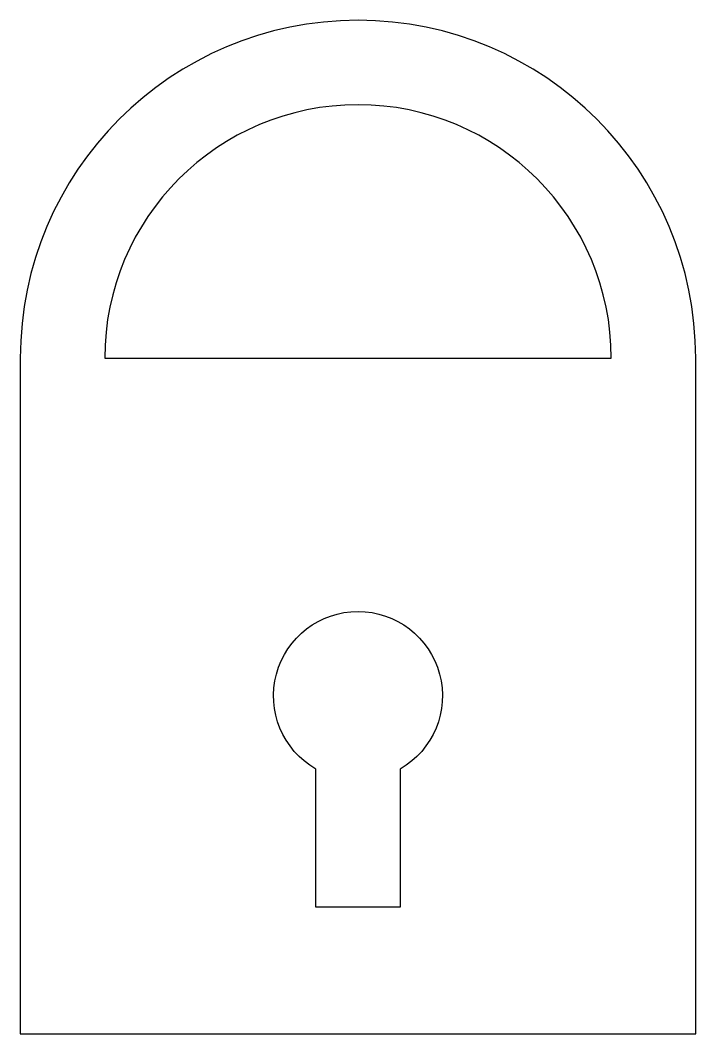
# Model space of a CAD drawing. Header units: millimetres. Extents: x 7.2 to 15.2, y 94.2 to 106.2.
import ezdxf

# ---------------------------------------------------------------- set-up
doc = ezdxf.new("R2010")
doc.units = ezdxf.units.MM

msp = doc.modelspace()

# ---------------------------------------------------------------- linework, layer by layer
for points in [[(7.25, 102.222), (7.25, 94.222), (15.25, 94.222), (15.25, 102.222, 1)], [(14.25, 102.222, 1), (8.25, 102.222)], [(10.75, 95.722), (10.75, 97.356, -3.732051), (11.75, 97.356), (11.75, 95.722)]]:
    msp.add_lwpolyline(points, format="xyb", close=True)

doc.saveas('drawing.dxf')
